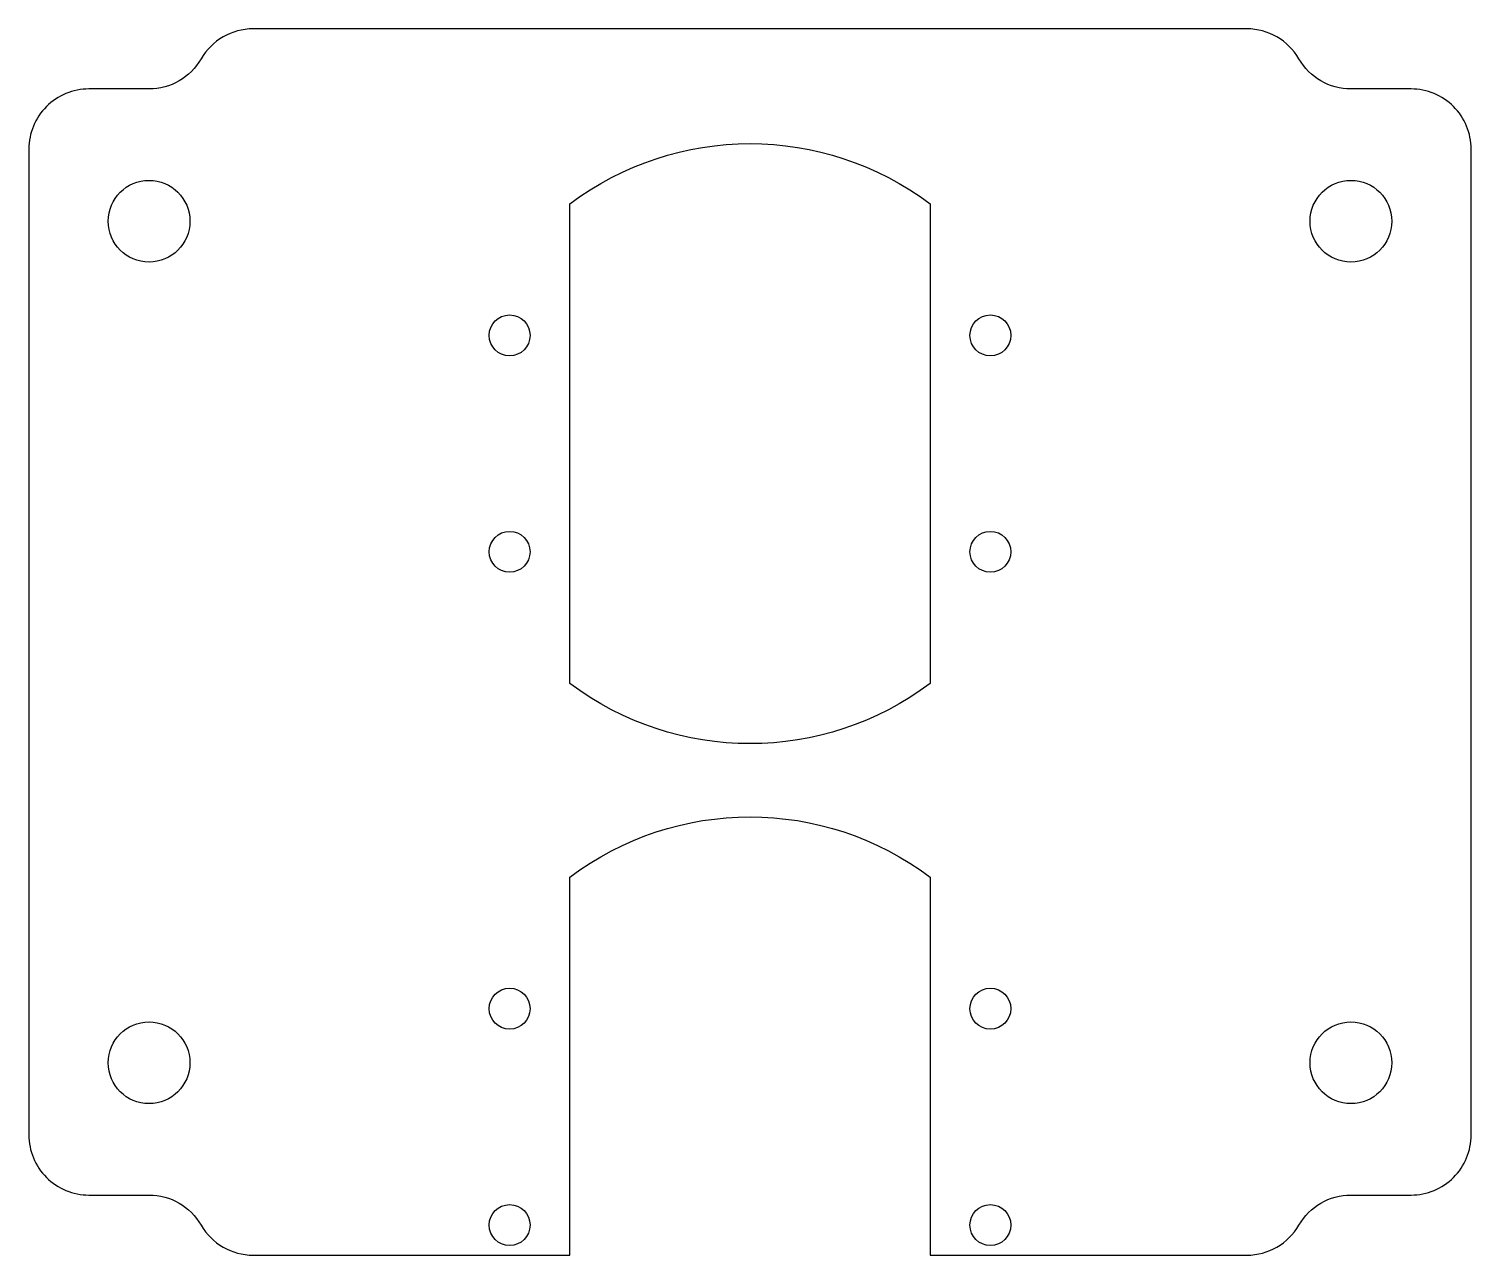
# Model space of a CAD drawing. Header units: millimetres. Extents: x -60 to 60, y 5 to 106.
import ezdxf

# ---------------------------------------------------------------- set-up
doc = ezdxf.new("R2010")
doc.units = ezdxf.units.MM

msp = doc.modelspace()

# ---------------------------------------------------------------- linework, layer by layer
for points in [[(45.67, 104, 0.267949), (41.34, 106.5), (-41.34, 106.5, 0.267949), (-45.67, 104, -0.267949), (-50, 101.5), (-55, 101.5, 0.414214), (-60, 96.5), (-60, 14.5, 0.414214), (-55, 9.5), (-50, 9.5, -0.267949), (-45.67, 7, 0.267949), (-41.34, 4.5), (-15, 4.5), (-15, 35.94, -0.334169), (15, 35.94), (15, 4.5), (41.34, 4.5, 0.267949), (45.67, 7, -0.267949), (50, 9.5), (55, 9.5, 0.414214), (60, 14.5), (60, 96.5, 0.414214), (55, 101.5), (50, 101.5, -0.267949)], [(-15, 52.06), (-15, 91.94, -0.334169), (15, 91.94), (15, 52.06, -0.334169)]]:
    msp.add_lwpolyline(points, format="xyb", close=True)
for centre, radius in [((-50, 90.5), 3.4), ((50, 90.5), 3.4), ((-20, 81), 1.7), ((20, 81), 1.7), ((-20, 63), 1.7), ((20, 63), 1.7), ((-20, 25), 1.7), ((20, 25), 1.7), ((-50, 20.5), 3.4), ((50, 20.5), 3.4), ((-20, 7), 1.7), ((20, 7), 1.7)]:
    msp.add_circle(centre, radius)

doc.saveas('drawing.dxf')
